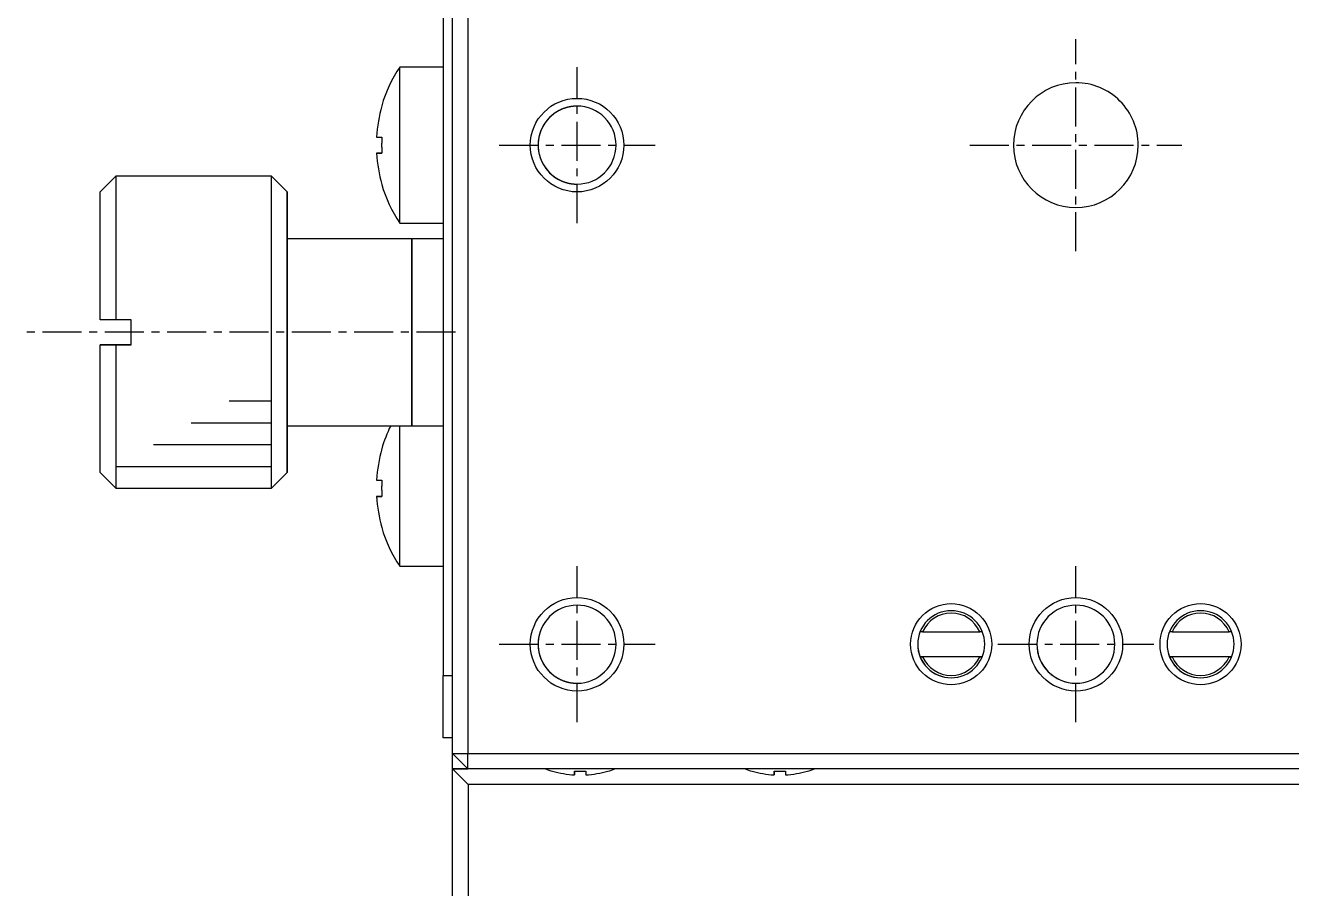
# Model space of a CAD drawing. Extents: x 97 to 299, y 65 to 330.
# Drawn here: x 98.28 to 138.9, y 142.47 to 170.15 of the extents above; entities that cross this region are included whole.
import ezdxf

# ---------------------------------------------------------------- set-up
doc = ezdxf.new("R2010")
doc.units = 0
doc.linetypes.add('CENTER', pattern=[2, 1.25, -0.25, 0.25, -0.25])
doc.layers.get('0').update_dxf_attribs({"linetype": 'CONTINUOUS'})
doc.layers.add('CENTER', color=1, linetype='CENTER')

# ---------------------------------------------------------------- blocks, each defined once
blk = doc.blocks.new('AID5568')
at = {"color": 3, "linetype": 'CONTINUOUS'}
for p, q in [((138.071965, 137.01), (139.434658, 137.01)), ((136.859529, 136.31), (139.434658, 136.31)), ((135.647094, 135.61), (139.434658, 135.61)), ((134.434658, 134.91), (139.434658, 134.91))]:
    blk.add_line(p, q, dxfattribs=at)
at = {"color": 7, "linetype": 'CONTINUOUS'}
blk.add_line((134.434658, 134.21), (139.434658, 134.21), dxfattribs=at)

msp = doc.modelspace()

# ---------------------------------------------------------------- linework, layer by layer
at = {"color": 7, "linetype": 'CONTINUOUS'}
for p, q in [((111.976, 146.806), (111.976, 185.806)), ((112.476, 185.806), (112.476, 146.806)), ((111.676, 172.306), (111.676, 149.306)), ((111.676, 168.806), (110.285, 168.806)), ((110.285, 166.306), (110.285, 168.806)), ((109.707, 167.568), (109.714, 167.564)), ((109.542, 166.566), (109.714, 166.566)), ((110.285, 163.806), (110.285, 166.306)), ((109.542, 166.046), (109.714, 166.046)), ((109.714, 166.046), (109.542, 166.046)), ((101.176, 165.306), (100.676, 164.806)), ((106.176, 165.306), (101.176, 165.306)), ((101.176, 165.306), (101.176, 160.706)), ((106.176, 160.306), (106.176, 165.306)), ((106.676, 164.806), (106.176, 165.306)), ((109.714, 165.047), (109.707, 165.044)), ((100.676, 160.706), (100.676, 164.806)), ((106.676, 163.306), (106.676, 164.806)), ((106.676, 164.806), (106.676, 160.306)), ((110.285, 163.806), (111.676, 163.806)), ((110.676, 163.306), (106.676, 163.306)), ((106.676, 157.306), (106.676, 163.306)), ((106.676, 160.306), (106.676, 163.306)), ((111.676, 163.306), (110.676, 163.306)), ((110.676, 163.306), (110.676, 160.306)), ((110.676, 160.306), (110.676, 163.306)), ((101.176, 160.706), (100.676, 160.706)), ((101.676, 160.706), (101.176, 160.706)), ((101.676, 159.906), (101.676, 160.706)), ((106.176, 155.306), (106.176, 160.306)), ((106.676, 157.306), (106.676, 160.306)), ((106.676, 160.306), (106.676, 155.806)), ((110.676, 160.306), (110.676, 157.306)), ((110.676, 157.306), (110.676, 160.306)), ((100.676, 159.906), (100.676, 159.906)), ((101.176, 159.906), (100.676, 159.906)), ((100.676, 159.906), (101.176, 159.906)), ((100.676, 155.806), (100.676, 159.906)), ((101.176, 159.906), (101.676, 159.906)), ((101.176, 159.906), (101.176, 155.306)), ((101.676, 159.906), (101.176, 159.906)), ((106.676, 157.306), (110.676, 157.306)), ((106.676, 155.806), (106.676, 157.306)), ((110.285, 155.306), (110.285, 157.306)), ((110.676, 157.306), (111.676, 157.306)), ((109.707, 156.568), (109.714, 156.564)), ((100.676, 155.806), (101.176, 155.306)), ((106.176, 155.306), (106.676, 155.806)), ((109.542, 155.566), (109.714, 155.566)), ((110.285, 152.806), (110.285, 155.306)), ((109.542, 155.046), (109.714, 155.046)), ((109.714, 155.046), (109.542, 155.046)), ((109.714, 154.047), (109.707, 154.044)), ((110.285, 152.806), (111.676, 152.806)), ((127.06, 150.706), (126.978, 150.706)), ((127.06, 150.706), (128.893, 150.706)), ((128.975, 150.706), (128.893, 150.706)), ((135.06, 150.706), (134.978, 150.706)), ((135.06, 150.706), (136.893, 150.706)), ((136.975, 150.706), (136.893, 150.706)), ((126.978, 149.906), (127.06, 149.906)), ((128.974, 149.906), (126.979, 149.906)), ((128.893, 149.906), (127.06, 149.906)), ((128.893, 149.906), (128.975, 149.906)), ((134.978, 149.906), (135.06, 149.906)), ((136.974, 149.906), (134.979, 149.906)), ((136.893, 149.906), (135.06, 149.906)), ((136.893, 149.906), (136.975, 149.906)), ((111.676, 147.306), (111.676, 149.306)), ((111.976, 147.306), (111.676, 147.306)), ((111.976, 146.806), (112.476, 146.306)), ((111.976, 146.806), (112.476, 146.806)), ((111.977, 146.306), (111.977, 146.806)), ((112.476, 146.806), (151.476, 146.806)), ((112.476, 146.306), (112.476, 146.806)), ((111.977, 112.306), (111.977, 146.306)), ((112.476, 146.306), (111.977, 146.306)), ((111.977, 146.306), (112.476, 146.306)), ((111.977, 146.306), (112.477, 145.806)), ((151.476, 146.306), (112.476, 146.306)), ((115.19, 146.236), (115.188, 146.232)), ((115.188, 146.232), (115.19, 146.236)), ((115.896, 146.116), (115.896, 146.236)), ((115.896, 146.236), (115.896, 146.116)), ((115.896, 146.116), (115.896, 146.236)), ((116.256, 146.236), (116.256, 146.116)), ((116.963, 146.236), (116.965, 146.232)), ((121.59, 146.236), (121.588, 146.232)), ((121.588, 146.232), (121.59, 146.236)), ((122.296, 146.116), (122.296, 146.236)), ((122.296, 146.236), (122.296, 146.116)), ((122.296, 146.116), (122.296, 146.236)), ((122.656, 146.236), (122.656, 146.116)), ((123.363, 146.236), (123.365, 146.232)), ((112.477, 145.806), (112.477, 111.806)), ((151.477, 145.806), (112.477, 145.806))]:
    msp.add_line(p, q, dxfattribs=at)
at = {"color": 9, "linetype": 'CONTINUOUS'}
msp.add_line((111.676, 149.306), (111.976, 149.306), dxfattribs=at)
at = {"color": 7, "linetype": 'CONTINUOUS'}
for points in [[(115.976, 167.556, 0), (115.967, 167.556, 0), (115.958, 167.556, 0), (115.949, 167.556, 0), (115.94, 167.555, 0), (115.931, 167.555, 0), (115.922, 167.555, 0), (115.913, 167.554, 0), (115.904, 167.554, 0), (115.895, 167.553, 0), (115.886, 167.553, 0), (115.877, 167.552, 0), (115.868, 167.551, 0), (115.859, 167.55, 0), (115.85, 167.549, 0), (115.841, 167.548, 0), (115.832, 167.547, 0), (115.823, 167.546, 0), (115.814, 167.545, 0), (115.805, 167.544, 0), (115.796, 167.543, 0), (115.787, 167.541, 0), (115.778, 167.54, 0), (115.769, 167.539, 0), (115.76, 167.537, 0), (115.751, 167.535, 0), (115.742, 167.534, 0), (115.733, 167.532, 0), (115.725, 167.53, 0), (115.716, 167.528, 0), (115.707, 167.526, 0), (115.698, 167.524, 0), (115.689, 167.522, 0), (115.68, 167.52, 0), (115.672, 167.518, 0), (115.663, 167.516, 0), (115.654, 167.514, 0), (115.645, 167.511, 0), (115.637, 167.509, 0), (115.628, 167.506, 0), (115.619, 167.504, 0), (115.611, 167.501, 0), (115.602, 167.498, 0), (115.593, 167.496, 0), (115.585, 167.493, 0), (115.576, 167.49, 0), (115.567, 167.487, 0), (115.559, 167.484, 0), (115.55, 167.481, 0), (115.542, 167.478, 0), (115.533, 167.475, 0), (115.525, 167.472, 0), (115.517, 167.468, 0), (115.508, 167.465, 0), (115.5, 167.461, 0), (115.491, 167.458, 0), (115.483, 167.454, 0), (115.475, 167.451, 0), (115.466, 167.447, 0), (115.458, 167.443, 0), (115.45, 167.44, 0), (115.442, 167.436, 0), (115.434, 167.432, 0), (115.425, 167.428, 0), (115.417, 167.424, 0), (115.409, 167.42, 0), (115.401, 167.416, 0), (115.393, 167.411, 0), (115.385, 167.407, 0), (115.377, 167.403, 0), (115.369, 167.399, 0), (115.361, 167.394, 0), (115.354, 167.39, 0), (115.346, 167.385, 0), (115.338, 167.381, 0), (115.33, 167.376, 0), (115.322, 167.371, 0), (115.315, 167.366, 0), (115.307, 167.362, 0), (115.299, 167.357, 0), (115.292, 167.352, 0), (115.284, 167.347, 0), (115.277, 167.342, 0), (115.269, 167.337, 0), (115.262, 167.331, 0), (115.254, 167.326, 0), (115.247, 167.321, 0), (115.24, 167.316, 0), (115.232, 167.31, 0), (115.225, 167.305, 0), (115.218, 167.299, 0), (115.211, 167.294, 0), (115.204, 167.288, 0), (115.196, 167.283, 0), (115.189, 167.277, 0), (115.182, 167.271, 0), (115.175, 167.266, 0), (115.169, 167.26, 0), (115.162, 167.254, 0), (115.155, 167.248, 0), (115.148, 167.242, 0), (115.141, 167.236, 0), (115.134, 167.23, 0), (115.128, 167.224, 0), (115.121, 167.218, 0), (115.115, 167.211, 0), (115.108, 167.205, 0), (115.102, 167.199, 0), (115.095, 167.192, 0), (115.089, 167.186, 0), (115.082, 167.18, 0), (115.076, 167.173, 0), (115.07, 167.166, 0), (115.064, 167.16, 0), (115.057, 167.153, 0), (115.051, 167.147, 0), (115.045, 167.14, 0), (115.039, 167.133, 0), (115.033, 167.126, 0), (115.027, 167.119, 0), (115.021, 167.113, 0), (115.016, 167.106, 0), (115.01, 167.099, 0), (115.004, 167.092, 0), (114.999, 167.085, 0), (114.993, 167.077, 0), (114.987, 167.07, 0), (114.982, 167.063, 0), (114.976, 167.056, 0)], [(115.545, 167.479, 0), (115.544, 167.479, 0), (115.544, 167.479, 0), (115.543, 167.478, 0), (115.543, 167.478, 0), (115.542, 167.478, 0), (115.542, 167.478, 0), (115.541, 167.478, 0), (115.541, 167.477, 0), (115.54, 167.477, 0), (115.54, 167.477, 0), (115.539, 167.477, 0), (115.538, 167.477, 0), (115.538, 167.476, 0), (115.537, 167.476, 0), (115.537, 167.476, 0), (115.536, 167.476, 0), (115.536, 167.476, 0), (115.535, 167.475, 0), (115.535, 167.475, 0), (115.534, 167.475, 0), (115.534, 167.475, 0), (115.533, 167.475, 0), (115.533, 167.474, 0), (115.532, 167.474, 0), (115.531, 167.474, 0), (115.531, 167.474, 0), (115.53, 167.474, 0), (115.53, 167.473, 0), (115.529, 167.473, 0), (115.529, 167.473, 0), (115.528, 167.473, 0), (115.528, 167.473, 0), (115.527, 167.472, 0), (115.527, 167.472, 0), (115.526, 167.472, 0), (115.526, 167.472, 0), (115.525, 167.472, 0), (115.524, 167.471, 0), (115.524, 167.471, 0), (115.523, 167.471, 0), (115.523, 167.471, 0), (115.522, 167.47, 0), (115.522, 167.47, 0), (115.521, 167.47, 0), (115.521, 167.47, 0), (115.52, 167.47, 0), (115.52, 167.469, 0), (115.519, 167.469, 0), (115.519, 167.469, 0), (115.518, 167.469, 0), (115.517, 167.469, 0), (115.517, 167.468, 0), (115.516, 167.468, 0), (115.516, 167.468, 0), (115.515, 167.468, 0), (115.515, 167.468, 0), (115.514, 167.467, 0), (115.514, 167.467, 0), (115.513, 167.467, 0), (115.513, 167.467, 0), (115.512, 167.466, 0), (115.512, 167.466, 0), (115.511, 167.466, 0), (115.51, 167.466, 0), (115.51, 167.466, 0), (115.509, 167.465, 0), (115.509, 167.465, 0), (115.508, 167.465, 0), (115.508, 167.465, 0), (115.507, 167.464, 0), (115.507, 167.464, 0), (115.506, 167.464, 0), (115.506, 167.464, 0), (115.505, 167.464, 0), (115.505, 167.463, 0), (115.504, 167.463, 0), (115.504, 167.463, 0), (115.503, 167.463, 0), (115.502, 167.463, 0), (115.502, 167.462, 0), (115.501, 167.462, 0), (115.501, 167.462, 0), (115.5, 167.462, 0), (115.5, 167.461, 0), (115.499, 167.461, 0), (115.499, 167.461, 0), (115.498, 167.461, 0), (115.498, 167.461, 0), (115.497, 167.46, 0), (115.497, 167.46, 0), (115.496, 167.46, 0), (115.496, 167.46, 0), (115.495, 167.459, 0), (115.494, 167.459, 0), (115.494, 167.459, 0), (115.493, 167.459, 0), (115.493, 167.459, 0), (115.492, 167.458, 0), (115.492, 167.458, 0), (115.491, 167.458, 0), (115.491, 167.458, 0), (115.49, 167.457, 0), (115.49, 167.457, 0), (115.489, 167.457, 0), (115.489, 167.457, 0), (115.488, 167.457, 0), (115.488, 167.456, 0), (115.487, 167.456, 0), (115.486, 167.456, 0), (115.486, 167.456, 0), (115.485, 167.455, 0), (115.485, 167.455, 0), (115.484, 167.455, 0), (115.484, 167.455, 0), (115.483, 167.454, 0), (115.483, 167.454, 0), (115.482, 167.454, 0), (115.482, 167.454, 0), (115.481, 167.454, 0), (115.481, 167.453, 0), (115.48, 167.453, 0), (115.48, 167.453, 0), (115.479, 167.453, 0), (115.479, 167.452, 0), (115.478, 167.452, 0), (115.477, 167.452, 0), (115.477, 167.452, 0), (115.476, 167.452, 0)], [(114.976, 167.056, 0), (114.969, 167.046, 0), (114.961, 167.036, 0), (114.954, 167.025, 0), (114.947, 167.015, 0), (114.94, 167.005, 0), (114.933, 166.994, 0), (114.926, 166.984, 0), (114.919, 166.973, 0), (114.913, 166.962, 0), (114.906, 166.952, 0), (114.9, 166.941, 0), (114.893, 166.93, 0), (114.887, 166.919, 0), (114.881, 166.908, 0), (114.875, 166.897, 0), (114.869, 166.886, 0), (114.863, 166.875, 0), (114.858, 166.864, 0), (114.852, 166.852, 0), (114.847, 166.841, 0), (114.841, 166.83, 0), (114.836, 166.818, 0), (114.831, 166.807, 0), (114.826, 166.795, 0), (114.821, 166.784, 0), (114.817, 166.772, 0), (114.812, 166.76, 0), (114.807, 166.749, 0), (114.803, 166.737, 0), (114.799, 166.725, 0), (114.795, 166.713, 0), (114.791, 166.701, 0), (114.787, 166.689, 0), (114.783, 166.677, 0), (114.779, 166.665, 0), (114.776, 166.653, 0), (114.772, 166.641, 0), (114.769, 166.629, 0), (114.766, 166.617, 0), (114.763, 166.605, 0), (114.76, 166.592, 0), (114.757, 166.58, 0), (114.754, 166.568, 0), (114.752, 166.556, 0), (114.749, 166.543, 0), (114.747, 166.531, 0), (114.745, 166.518, 0), (114.743, 166.506, 0), (114.741, 166.494, 0), (114.739, 166.481, 0), (114.737, 166.469, 0), (114.735, 166.456, 0), (114.734, 166.444, 0), (114.733, 166.431, 0), (114.731, 166.419, 0), (114.73, 166.406, 0), (114.729, 166.394, 0), (114.729, 166.381, 0), (114.728, 166.369, 0), (114.727, 166.356, 0), (114.727, 166.344, 0), (114.727, 166.331, 0), (114.726, 166.318, 0), (114.726, 166.306, 0), (114.726, 166.293, 0), (114.727, 166.281, 0), (114.727, 166.268, 0), (114.727, 166.256, 0), (114.728, 166.243, 0), (114.729, 166.231, 0), (114.729, 166.218, 0), (114.73, 166.205, 0), (114.731, 166.193, 0), (114.733, 166.18, 0), (114.734, 166.168, 0), (114.735, 166.155, 0), (114.737, 166.143, 0), (114.739, 166.13, 0), (114.741, 166.118, 0), (114.743, 166.106, 0), (114.745, 166.093, 0), (114.747, 166.081, 0), (114.749, 166.069, 0), (114.752, 166.056, 0), (114.754, 166.044, 0), (114.757, 166.032, 0), (114.76, 166.019, 0), (114.763, 166.007, 0), (114.766, 165.995, 0), (114.769, 165.983, 0), (114.772, 165.971, 0), (114.776, 165.959, 0), (114.779, 165.947, 0), (114.783, 165.935, 0), (114.787, 165.923, 0), (114.791, 165.911, 0), (114.795, 165.899, 0), (114.799, 165.887, 0), (114.803, 165.875, 0), (114.807, 165.863, 0), (114.812, 165.851, 0), (114.817, 165.84, 0), (114.821, 165.828, 0), (114.826, 165.817, 0), (114.831, 165.805, 0), (114.836, 165.794, 0), (114.841, 165.782, 0), (114.847, 165.771, 0), (114.852, 165.759, 0), (114.858, 165.748, 0), (114.863, 165.737, 0), (114.869, 165.726, 0), (114.875, 165.715, 0), (114.881, 165.704, 0), (114.887, 165.693, 0), (114.893, 165.682, 0), (114.9, 165.671, 0), (114.906, 165.66, 0), (114.913, 165.649, 0), (114.919, 165.639, 0), (114.926, 165.628, 0), (114.933, 165.618, 0), (114.94, 165.607, 0), (114.947, 165.597, 0), (114.954, 165.586, 0), (114.961, 165.576, 0), (114.969, 165.566, 0), (114.976, 165.556, 0)], [(109.714, 166.566, 0), (109.714, 166.562, 0), (109.714, 166.558, 0), (109.713, 166.554, 0), (109.713, 166.55, 0), (109.713, 166.546, 0), (109.713, 166.542, 0), (109.713, 166.537, 0), (109.712, 166.533, 0), (109.712, 166.529, 0), (109.712, 166.525, 0), (109.712, 166.521, 0), (109.712, 166.517, 0), (109.711, 166.513, 0), (109.711, 166.509, 0), (109.711, 166.505, 0), (109.711, 166.501, 0), (109.711, 166.497, 0), (109.711, 166.493, 0), (109.71, 166.489, 0), (109.71, 166.485, 0), (109.71, 166.481, 0), (109.71, 166.477, 0), (109.71, 166.472, 0), (109.71, 166.468, 0), (109.71, 166.464, 0), (109.709, 166.46, 0), (109.709, 166.456, 0), (109.709, 166.452, 0), (109.709, 166.448, 0), (109.709, 166.444, 0), (109.709, 166.44, 0), (109.709, 166.436, 0), (109.709, 166.432, 0), (109.709, 166.428, 0), (109.708, 166.424, 0), (109.708, 166.42, 0), (109.708, 166.416, 0), (109.708, 166.412, 0), (109.708, 166.407, 0), (109.708, 166.403, 0), (109.708, 166.399, 0), (109.708, 166.395, 0), (109.708, 166.391, 0), (109.708, 166.387, 0), (109.708, 166.383, 0), (109.708, 166.379, 0), (109.708, 166.375, 0), (109.708, 166.371, 0), (109.707, 166.367, 0), (109.707, 166.363, 0), (109.707, 166.359, 0), (109.707, 166.355, 0), (109.707, 166.351, 0), (109.707, 166.347, 0), (109.707, 166.342, 0), (109.707, 166.338, 0), (109.707, 166.334, 0), (109.707, 166.33, 0), (109.707, 166.326, 0), (109.707, 166.322, 0), (109.707, 166.318, 0), (109.707, 166.314, 0), (109.707, 166.31, 0), (109.707, 166.306, 0), (109.707, 166.302, 0), (109.707, 166.298, 0), (109.707, 166.294, 0), (109.707, 166.29, 0), (109.707, 166.286, 0), (109.707, 166.281, 0), (109.707, 166.277, 0), (109.707, 166.273, 0), (109.707, 166.269, 0), (109.707, 166.265, 0), (109.707, 166.261, 0), (109.707, 166.257, 0), (109.707, 166.253, 0), (109.707, 166.249, 0), (109.707, 166.245, 0), (109.708, 166.241, 0), (109.708, 166.237, 0), (109.708, 166.233, 0), (109.708, 166.229, 0), (109.708, 166.225, 0), (109.708, 166.221, 0), (109.708, 166.216, 0), (109.708, 166.212, 0), (109.708, 166.208, 0), (109.708, 166.204, 0), (109.708, 166.2, 0), (109.708, 166.196, 0), (109.708, 166.192, 0), (109.708, 166.188, 0), (109.709, 166.184, 0), (109.709, 166.18, 0), (109.709, 166.176, 0), (109.709, 166.172, 0), (109.709, 166.168, 0), (109.709, 166.164, 0), (109.709, 166.16, 0), (109.709, 166.155, 0), (109.709, 166.151, 0), (109.71, 166.147, 0), (109.71, 166.143, 0), (109.71, 166.139, 0), (109.71, 166.135, 0), (109.71, 166.131, 0), (109.71, 166.127, 0), (109.71, 166.123, 0), (109.711, 166.119, 0), (109.711, 166.115, 0), (109.711, 166.111, 0), (109.711, 166.107, 0), (109.711, 166.103, 0), (109.711, 166.099, 0), (109.712, 166.095, 0), (109.712, 166.091, 0), (109.712, 166.086, 0), (109.712, 166.082, 0), (109.712, 166.078, 0), (109.713, 166.074, 0), (109.713, 166.07, 0), (109.713, 166.066, 0), (109.713, 166.062, 0), (109.713, 166.058, 0), (109.714, 166.054, 0), (109.714, 166.05, 0), (109.714, 166.046, 0)], [(114.976, 165.556, 0), (114.982, 165.549, 0), (114.987, 165.541, 0), (114.993, 165.534, 0), (114.999, 165.527, 0), (115.004, 165.52, 0), (115.01, 165.513, 0), (115.016, 165.506, 0), (115.021, 165.499, 0), (115.027, 165.492, 0), (115.033, 165.485, 0), (115.039, 165.479, 0), (115.045, 165.472, 0), (115.051, 165.465, 0), (115.057, 165.458, 0), (115.064, 165.452, 0), (115.07, 165.445, 0), (115.076, 165.439, 0), (115.082, 165.432, 0), (115.089, 165.426, 0), (115.095, 165.419, 0), (115.102, 165.413, 0), (115.108, 165.407, 0), (115.115, 165.4, 0), (115.121, 165.394, 0), (115.128, 165.388, 0), (115.134, 165.382, 0), (115.141, 165.376, 0), (115.148, 165.37, 0), (115.155, 165.364, 0), (115.162, 165.358, 0), (115.169, 165.352, 0), (115.175, 165.346, 0), (115.182, 165.34, 0), (115.189, 165.335, 0), (115.196, 165.329, 0), (115.204, 165.323, 0), (115.211, 165.318, 0), (115.218, 165.312, 0), (115.225, 165.307, 0), (115.232, 165.301, 0), (115.24, 165.296, 0), (115.247, 165.291, 0), (115.254, 165.285, 0), (115.262, 165.28, 0), (115.269, 165.275, 0), (115.277, 165.27, 0), (115.284, 165.265, 0), (115.292, 165.26, 0), (115.299, 165.255, 0), (115.307, 165.25, 0), (115.315, 165.245, 0), (115.322, 165.241, 0), (115.33, 165.236, 0), (115.338, 165.231, 0), (115.346, 165.227, 0), (115.354, 165.222, 0), (115.361, 165.218, 0), (115.369, 165.213, 0), (115.377, 165.209, 0), (115.385, 165.205, 0), (115.393, 165.2, 0), (115.401, 165.196, 0), (115.409, 165.192, 0), (115.417, 165.188, 0), (115.425, 165.184, 0), (115.434, 165.18, 0), (115.442, 165.176, 0), (115.45, 165.172, 0), (115.458, 165.168, 0), (115.466, 165.165, 0), (115.475, 165.161, 0), (115.483, 165.157, 0), (115.491, 165.154, 0), (115.5, 165.15, 0), (115.508, 165.147, 0), (115.517, 165.144, 0), (115.525, 165.14, 0), (115.533, 165.137, 0), (115.542, 165.134, 0), (115.55, 165.131, 0), (115.559, 165.128, 0), (115.567, 165.125, 0), (115.576, 165.122, 0), (115.585, 165.119, 0), (115.593, 165.116, 0), (115.602, 165.113, 0), (115.611, 165.111, 0), (115.619, 165.108, 0), (115.628, 165.105, 0), (115.637, 165.103, 0), (115.645, 165.101, 0), (115.654, 165.098, 0), (115.663, 165.096, 0), (115.672, 165.094, 0), (115.68, 165.091, 0), (115.689, 165.089, 0), (115.698, 165.087, 0), (115.707, 165.085, 0), (115.716, 165.083, 0), (115.725, 165.081, 0), (115.733, 165.08, 0), (115.742, 165.078, 0), (115.751, 165.076, 0), (115.76, 165.075, 0), (115.769, 165.073, 0), (115.778, 165.072, 0), (115.787, 165.07, 0), (115.796, 165.069, 0), (115.805, 165.068, 0), (115.814, 165.066, 0), (115.823, 165.065, 0), (115.832, 165.064, 0), (115.841, 165.063, 0), (115.85, 165.062, 0), (115.859, 165.061, 0), (115.868, 165.061, 0), (115.877, 165.06, 0), (115.886, 165.059, 0), (115.895, 165.059, 0), (115.904, 165.058, 0), (115.913, 165.057, 0), (115.922, 165.057, 0), (115.931, 165.057, 0), (115.94, 165.056, 0), (115.949, 165.056, 0), (115.958, 165.056, 0), (115.967, 165.056, 0), (115.976, 165.056, 0)], [(115.91, 165.058, 0), (115.91, 165.058, 0), (115.911, 165.058, 0), (115.911, 165.058, 0), (115.912, 165.058, 0), (115.912, 165.058, 0), (115.913, 165.057, 0), (115.914, 165.057, 0), (115.914, 165.057, 0), (115.915, 165.057, 0), (115.915, 165.057, 0), (115.916, 165.057, 0), (115.916, 165.057, 0), (115.917, 165.057, 0), (115.917, 165.057, 0), (115.918, 165.057, 0), (115.918, 165.057, 0), (115.919, 165.057, 0), (115.919, 165.057, 0), (115.92, 165.057, 0), (115.92, 165.057, 0), (115.921, 165.057, 0), (115.921, 165.057, 0), (115.922, 165.057, 0), (115.922, 165.057, 0), (115.923, 165.057, 0), (115.923, 165.057, 0), (115.924, 165.057, 0), (115.924, 165.057, 0), (115.925, 165.057, 0), (115.925, 165.057, 0), (115.926, 165.057, 0), (115.926, 165.057, 0), (115.927, 165.057, 0), (115.928, 165.057, 0), (115.928, 165.057, 0), (115.929, 165.057, 0), (115.929, 165.057, 0), (115.93, 165.057, 0), (115.93, 165.057, 0), (115.931, 165.057, 0), (115.931, 165.057, 0), (115.932, 165.057, 0), (115.932, 165.057, 0), (115.933, 165.057, 0), (115.933, 165.057, 0), (115.934, 165.057, 0), (115.934, 165.057, 0), (115.935, 165.057, 0), (115.935, 165.057, 0), (115.936, 165.057, 0), (115.936, 165.057, 0), (115.937, 165.056, 0), (115.937, 165.056, 0), (115.938, 165.056, 0), (115.938, 165.056, 0), (115.939, 165.056, 0), (115.939, 165.056, 0), (115.94, 165.056, 0), (115.941, 165.056, 0), (115.941, 165.056, 0), (115.942, 165.056, 0), (115.942, 165.056, 0), (115.943, 165.056, 0), (115.943, 165.056, 0), (115.944, 165.056, 0), (115.944, 165.056, 0), (115.945, 165.056, 0), (115.945, 165.056, 0), (115.946, 165.056, 0), (115.946, 165.056, 0), (115.947, 165.056, 0), (115.947, 165.056, 0), (115.948, 165.056, 0), (115.948, 165.056, 0), (115.949, 165.056, 0), (115.949, 165.056, 0), (115.95, 165.056, 0), (115.95, 165.056, 0), (115.951, 165.056, 0), (115.951, 165.056, 0), (115.952, 165.056, 0), (115.952, 165.056, 0), (115.953, 165.056, 0), (115.954, 165.056, 0), (115.954, 165.056, 0), (115.955, 165.056, 0), (115.955, 165.056, 0), (115.956, 165.056, 0), (115.956, 165.056, 0), (115.957, 165.056, 0), (115.957, 165.056, 0), (115.958, 165.056, 0), (115.958, 165.056, 0), (115.959, 165.056, 0), (115.959, 165.056, 0), (115.96, 165.056, 0), (115.96, 165.056, 0), (115.961, 165.056, 0), (115.961, 165.056, 0), (115.962, 165.056, 0), (115.962, 165.056, 0), (115.963, 165.056, 0), (115.963, 165.056, 0), (115.964, 165.056, 0), (115.964, 165.056, 0), (115.965, 165.056, 0), (115.965, 165.056, 0), (115.966, 165.056, 0), (115.967, 165.056, 0), (115.967, 165.056, 0), (115.968, 165.056, 0), (115.968, 165.056, 0), (115.969, 165.056, 0), (115.969, 165.056, 0), (115.97, 165.056, 0), (115.97, 165.056, 0), (115.971, 165.056, 0), (115.971, 165.056, 0), (115.972, 165.056, 0), (115.972, 165.056, 0), (115.973, 165.056, 0), (115.973, 165.056, 0), (115.974, 165.056, 0), (115.974, 165.056, 0), (115.975, 165.056, 0), (115.975, 165.056, 0), (115.976, 165.056, 0), (115.976, 165.056, 0)], [(109.714, 155.566, 0), (109.714, 155.562, 0), (109.714, 155.558, 0), (109.713, 155.554, 0), (109.713, 155.55, 0), (109.713, 155.546, 0), (109.713, 155.542, 0), (109.713, 155.537, 0), (109.712, 155.533, 0), (109.712, 155.529, 0), (109.712, 155.525, 0), (109.712, 155.521, 0), (109.712, 155.517, 0), (109.711, 155.513, 0), (109.711, 155.509, 0), (109.711, 155.505, 0), (109.711, 155.501, 0), (109.711, 155.497, 0), (109.711, 155.493, 0), (109.71, 155.489, 0), (109.71, 155.485, 0), (109.71, 155.481, 0), (109.71, 155.477, 0), (109.71, 155.472, 0), (109.71, 155.468, 0), (109.71, 155.464, 0), (109.709, 155.46, 0), (109.709, 155.456, 0), (109.709, 155.452, 0), (109.709, 155.448, 0), (109.709, 155.444, 0), (109.709, 155.44, 0), (109.709, 155.436, 0), (109.709, 155.432, 0), (109.709, 155.428, 0), (109.708, 155.424, 0), (109.708, 155.42, 0), (109.708, 155.416, 0), (109.708, 155.412, 0), (109.708, 155.407, 0), (109.708, 155.403, 0), (109.708, 155.399, 0), (109.708, 155.395, 0), (109.708, 155.391, 0), (109.708, 155.387, 0), (109.708, 155.383, 0), (109.708, 155.379, 0), (109.708, 155.375, 0), (109.708, 155.371, 0), (109.707, 155.367, 0), (109.707, 155.363, 0), (109.707, 155.359, 0), (109.707, 155.355, 0), (109.707, 155.351, 0), (109.707, 155.347, 0), (109.707, 155.342, 0), (109.707, 155.338, 0), (109.707, 155.334, 0), (109.707, 155.33, 0), (109.707, 155.326, 0), (109.707, 155.322, 0), (109.707, 155.318, 0), (109.707, 155.314, 0), (109.707, 155.31, 0), (109.707, 155.306, 0), (109.707, 155.302, 0), (109.707, 155.298, 0), (109.707, 155.294, 0), (109.707, 155.29, 0), (109.707, 155.286, 0), (109.707, 155.281, 0), (109.707, 155.277, 0), (109.707, 155.273, 0), (109.707, 155.269, 0), (109.707, 155.265, 0), (109.707, 155.261, 0), (109.707, 155.257, 0), (109.707, 155.253, 0), (109.707, 155.249, 0), (109.707, 155.245, 0), (109.708, 155.241, 0), (109.708, 155.237, 0), (109.708, 155.233, 0), (109.708, 155.229, 0), (109.708, 155.225, 0), (109.708, 155.221, 0), (109.708, 155.216, 0), (109.708, 155.212, 0), (109.708, 155.208, 0), (109.708, 155.204, 0), (109.708, 155.2, 0), (109.708, 155.196, 0), (109.708, 155.192, 0), (109.708, 155.188, 0), (109.709, 155.184, 0), (109.709, 155.18, 0), (109.709, 155.176, 0), (109.709, 155.172, 0), (109.709, 155.168, 0), (109.709, 155.164, 0), (109.709, 155.16, 0), (109.709, 155.155, 0), (109.709, 155.151, 0), (109.71, 155.147, 0), (109.71, 155.143, 0), (109.71, 155.139, 0), (109.71, 155.135, 0), (109.71, 155.131, 0), (109.71, 155.127, 0), (109.71, 155.123, 0), (109.711, 155.119, 0), (109.711, 155.115, 0), (109.711, 155.111, 0), (109.711, 155.107, 0), (109.711, 155.103, 0), (109.711, 155.099, 0), (109.712, 155.095, 0), (109.712, 155.091, 0), (109.712, 155.086, 0), (109.712, 155.082, 0), (109.712, 155.078, 0), (109.713, 155.074, 0), (109.713, 155.07, 0), (109.713, 155.066, 0), (109.713, 155.062, 0), (109.713, 155.058, 0), (109.714, 155.054, 0), (109.714, 155.05, 0), (109.714, 155.046, 0)], [(114.976, 151.056, 0), (114.969, 151.046, 0), (114.961, 151.036, 0), (114.954, 151.025, 0), (114.947, 151.015, 0), (114.94, 151.005, 0), (114.933, 150.994, 0), (114.926, 150.984, 0), (114.919, 150.973, 0), (114.913, 150.962, 0), (114.906, 150.952, 0), (114.9, 150.941, 0), (114.893, 150.93, 0), (114.887, 150.919, 0), (114.881, 150.908, 0), (114.875, 150.897, 0), (114.869, 150.886, 0), (114.863, 150.875, 0), (114.858, 150.864, 0), (114.852, 150.852, 0), (114.847, 150.841, 0), (114.841, 150.83, 0), (114.836, 150.818, 0), (114.831, 150.807, 0), (114.826, 150.795, 0), (114.821, 150.784, 0), (114.817, 150.772, 0), (114.812, 150.76, 0), (114.807, 150.749, 0), (114.803, 150.737, 0), (114.799, 150.725, 0), (114.795, 150.713, 0), (114.791, 150.701, 0), (114.787, 150.689, 0), (114.783, 150.677, 0), (114.779, 150.665, 0), (114.776, 150.653, 0), (114.772, 150.641, 0), (114.769, 150.629, 0), (114.766, 150.617, 0), (114.763, 150.605, 0), (114.76, 150.592, 0), (114.757, 150.58, 0), (114.754, 150.568, 0), (114.752, 150.556, 0), (114.749, 150.543, 0), (114.747, 150.531, 0), (114.745, 150.518, 0), (114.743, 150.506, 0), (114.741, 150.494, 0), (114.739, 150.481, 0), (114.737, 150.469, 0), (114.735, 150.456, 0), (114.734, 150.444, 0), (114.733, 150.431, 0), (114.731, 150.419, 0), (114.73, 150.406, 0), (114.729, 150.394, 0), (114.729, 150.381, 0), (114.728, 150.369, 0), (114.727, 150.356, 0), (114.727, 150.344, 0), (114.727, 150.331, 0), (114.726, 150.318, 0), (114.726, 150.306, 0), (114.726, 150.293, 0), (114.727, 150.281, 0), (114.727, 150.268, 0), (114.727, 150.256, 0), (114.728, 150.243, 0), (114.729, 150.231, 0), (114.729, 150.218, 0), (114.73, 150.205, 0), (114.731, 150.193, 0), (114.733, 150.18, 0), (114.734, 150.168, 0), (114.735, 150.155, 0), (114.737, 150.143, 0), (114.739, 150.13, 0), (114.741, 150.118, 0), (114.743, 150.106, 0), (114.745, 150.093, 0), (114.747, 150.081, 0), (114.749, 150.069, 0), (114.752, 150.056, 0), (114.754, 150.044, 0), (114.757, 150.032, 0), (114.76, 150.019, 0), (114.763, 150.007, 0), (114.766, 149.995, 0), (114.769, 149.983, 0), (114.772, 149.971, 0), (114.776, 149.959, 0), (114.779, 149.947, 0), (114.783, 149.935, 0), (114.787, 149.923, 0), (114.791, 149.911, 0), (114.795, 149.899, 0), (114.799, 149.887, 0), (114.803, 149.875, 0), (114.807, 149.863, 0), (114.812, 149.851, 0), (114.817, 149.84, 0), (114.821, 149.828, 0), (114.826, 149.817, 0), (114.831, 149.805, 0), (114.836, 149.794, 0), (114.841, 149.782, 0), (114.847, 149.771, 0), (114.852, 149.759, 0), (114.858, 149.748, 0), (114.863, 149.737, 0), (114.869, 149.726, 0), (114.875, 149.715, 0), (114.881, 149.704, 0), (114.887, 149.693, 0), (114.893, 149.682, 0), (114.9, 149.671, 0), (114.906, 149.66, 0), (114.913, 149.649, 0), (114.919, 149.639, 0), (114.926, 149.628, 0), (114.933, 149.618, 0), (114.94, 149.607, 0), (114.947, 149.597, 0), (114.954, 149.586, 0), (114.961, 149.576, 0), (114.969, 149.566, 0), (114.976, 149.556, 0)], [(114.976, 151.056, 0), (114.969, 151.046, 0), (114.962, 151.036, 0), (114.954, 151.025, 0), (114.947, 151.015, 0), (114.94, 151.005, 0), (114.933, 150.994, 0), (114.926, 150.984, 0), (114.919, 150.973, 0), (114.913, 150.962, 0), (114.906, 150.952, 0), (114.9, 150.941, 0), (114.893, 150.93, 0), (114.887, 150.919, 0), (114.881, 150.908, 0), (114.875, 150.897, 0), (114.869, 150.886, 0), (114.863, 150.875, 0), (114.858, 150.864, 0), (114.852, 150.852, 0), (114.847, 150.841, 0), (114.841, 150.83, 0), (114.836, 150.818, 0), (114.831, 150.807, 0), (114.826, 150.795, 0), (114.821, 150.784, 0), (114.817, 150.772, 0), (114.812, 150.76, 0), (114.807, 150.749, 0), (114.803, 150.737, 0), (114.799, 150.725, 0), (114.795, 150.713, 0), (114.791, 150.701, 0), (114.787, 150.689, 0), (114.783, 150.677, 0), (114.779, 150.665, 0), (114.776, 150.653, 0), (114.772, 150.641, 0), (114.769, 150.629, 0), (114.766, 150.617, 0), (114.763, 150.605, 0), (114.76, 150.592, 0), (114.757, 150.58, 0), (114.754, 150.568, 0), (114.752, 150.556, 0), (114.749, 150.543, 0), (114.747, 150.531, 0), (114.745, 150.518, 0), (114.743, 150.506, 0), (114.741, 150.494, 0), (114.739, 150.481, 0), (114.737, 150.469, 0), (114.736, 150.456, 0), (114.734, 150.444, 0), (114.733, 150.431, 0), (114.732, 150.419, 0), (114.73, 150.406, 0), (114.73, 150.394, 0), (114.729, 150.381, 0), (114.728, 150.369, 0), (114.727, 150.356, 0), (114.727, 150.344, 0), (114.727, 150.331, 0), (114.726, 150.318, 0), (114.726, 150.306, 0), (114.726, 150.293, 0), (114.727, 150.281, 0), (114.727, 150.268, 0), (114.727, 150.256, 0), (114.728, 150.243, 0), (114.729, 150.231, 0), (114.73, 150.218, 0), (114.73, 150.205, 0), (114.732, 150.193, 0), (114.733, 150.18, 0), (114.734, 150.168, 0), (114.736, 150.155, 0), (114.737, 150.143, 0), (114.739, 150.13, 0), (114.741, 150.118, 0), (114.743, 150.106, 0), (114.745, 150.093, 0), (114.747, 150.081, 0), (114.749, 150.069, 0), (114.752, 150.056, 0), (114.754, 150.044, 0), (114.757, 150.032, 0), (114.76, 150.019, 0), (114.763, 150.007, 0), (114.766, 149.995, 0), (114.769, 149.983, 0), (114.772, 149.971, 0), (114.776, 149.959, 0), (114.779, 149.947, 0), (114.783, 149.935, 0), (114.787, 149.923, 0), (114.791, 149.911, 0), (114.795, 149.899, 0), (114.799, 149.887, 0), (114.803, 149.875, 0), (114.807, 149.863, 0), (114.812, 149.851, 0), (114.817, 149.84, 0), (114.821, 149.828, 0), (114.826, 149.817, 0), (114.831, 149.805, 0), (114.836, 149.794, 0), (114.841, 149.782, 0), (114.847, 149.771, 0), (114.852, 149.759, 0), (114.858, 149.748, 0), (114.863, 149.737, 0), (114.869, 149.726, 0), (114.875, 149.715, 0), (114.881, 149.704, 0), (114.887, 149.693, 0), (114.893, 149.682, 0), (114.9, 149.671, 0), (114.906, 149.66, 0), (114.913, 149.649, 0), (114.919, 149.639, 0), (114.926, 149.628, 0), (114.933, 149.618, 0), (114.94, 149.607, 0), (114.947, 149.597, 0), (114.954, 149.586, 0), (114.962, 149.576, 0), (114.969, 149.566, 0), (114.976, 149.556, 0)], [(114.976, 149.556, 0), (114.982, 149.549, 0), (114.987, 149.541, 0), (114.993, 149.534, 0), (114.999, 149.527, 0), (115.004, 149.52, 0), (115.01, 149.513, 0), (115.016, 149.506, 0), (115.021, 149.499, 0), (115.027, 149.492, 0), (115.033, 149.485, 0), (115.039, 149.479, 0), (115.045, 149.472, 0), (115.051, 149.465, 0), (115.057, 149.458, 0), (115.064, 149.452, 0), (115.07, 149.445, 0), (115.076, 149.439, 0), (115.082, 149.432, 0), (115.089, 149.426, 0), (115.095, 149.419, 0), (115.102, 149.413, 0), (115.108, 149.407, 0), (115.115, 149.4, 0), (115.121, 149.394, 0), (115.128, 149.388, 0), (115.134, 149.382, 0), (115.141, 149.376, 0), (115.148, 149.37, 0), (115.155, 149.364, 0), (115.162, 149.358, 0), (115.169, 149.352, 0), (115.175, 149.346, 0), (115.182, 149.34, 0), (115.189, 149.335, 0), (115.196, 149.329, 0), (115.204, 149.323, 0), (115.211, 149.318, 0), (115.218, 149.312, 0), (115.225, 149.307, 0), (115.232, 149.301, 0), (115.24, 149.296, 0), (115.247, 149.291, 0), (115.254, 149.285, 0), (115.262, 149.28, 0), (115.269, 149.275, 0), (115.277, 149.27, 0), (115.284, 149.265, 0), (115.292, 149.26, 0), (115.299, 149.255, 0), (115.307, 149.25, 0), (115.315, 149.245, 0), (115.322, 149.241, 0), (115.33, 149.236, 0), (115.338, 149.231, 0), (115.346, 149.227, 0), (115.354, 149.222, 0), (115.361, 149.218, 0), (115.369, 149.213, 0), (115.377, 149.209, 0), (115.385, 149.205, 0), (115.393, 149.2, 0), (115.401, 149.196, 0), (115.409, 149.192, 0), (115.417, 149.188, 0), (115.425, 149.184, 0), (115.434, 149.18, 0), (115.442, 149.176, 0), (115.45, 149.172, 0), (115.458, 149.168, 0), (115.466, 149.165, 0), (115.475, 149.161, 0), (115.483, 149.157, 0), (115.491, 149.154, 0), (115.5, 149.15, 0), (115.508, 149.147, 0), (115.517, 149.144, 0), (115.525, 149.14, 0), (115.533, 149.137, 0), (115.542, 149.134, 0), (115.55, 149.131, 0), (115.559, 149.128, 0), (115.567, 149.125, 0), (115.576, 149.122, 0), (115.585, 149.119, 0), (115.593, 149.116, 0), (115.602, 149.113, 0), (115.611, 149.111, 0), (115.619, 149.108, 0), (115.628, 149.105, 0), (115.637, 149.103, 0), (115.645, 149.101, 0), (115.654, 149.098, 0), (115.663, 149.096, 0), (115.672, 149.094, 0), (115.68, 149.091, 0), (115.689, 149.089, 0), (115.698, 149.087, 0), (115.707, 149.085, 0), (115.716, 149.083, 0), (115.725, 149.081, 0), (115.733, 149.08, 0), (115.742, 149.078, 0), (115.751, 149.076, 0), (115.76, 149.075, 0), (115.769, 149.073, 0), (115.778, 149.072, 0), (115.787, 149.07, 0), (115.796, 149.069, 0), (115.805, 149.068, 0), (115.814, 149.066, 0), (115.823, 149.065, 0), (115.832, 149.064, 0), (115.841, 149.063, 0), (115.85, 149.062, 0), (115.859, 149.061, 0), (115.868, 149.061, 0), (115.877, 149.06, 0), (115.886, 149.059, 0), (115.895, 149.059, 0), (115.904, 149.058, 0), (115.913, 149.057, 0), (115.922, 149.057, 0), (115.931, 149.057, 0), (115.94, 149.056, 0), (115.949, 149.056, 0), (115.958, 149.056, 0), (115.967, 149.056, 0), (115.976, 149.056, 0)], [(115.476, 149.16, 0), (115.48, 149.159, 0), (115.484, 149.157, 0), (115.487, 149.155, 0), (115.491, 149.154, 0), (115.495, 149.152, 0), (115.499, 149.151, 0), (115.502, 149.149, 0), (115.506, 149.148, 0), (115.51, 149.146, 0), (115.513, 149.145, 0), (115.517, 149.143, 0), (115.521, 149.142, 0), (115.525, 149.14, 0), (115.528, 149.139, 0), (115.532, 149.137, 0), (115.536, 149.136, 0), (115.54, 149.135, 0), (115.543, 149.133, 0), (115.547, 149.132, 0), (115.551, 149.13, 0), (115.555, 149.129, 0), (115.559, 149.128, 0), (115.562, 149.126, 0), (115.566, 149.125, 0), (115.57, 149.124, 0), (115.574, 149.122, 0), (115.578, 149.121, 0), (115.581, 149.12, 0), (115.585, 149.119, 0), (115.589, 149.117, 0), (115.593, 149.116, 0), (115.597, 149.115, 0), (115.601, 149.114, 0), (115.604, 149.113, 0), (115.608, 149.111, 0), (115.612, 149.11, 0), (115.616, 149.109, 0), (115.62, 149.108, 0), (115.624, 149.107, 0), (115.627, 149.106, 0), (115.631, 149.104, 0), (115.635, 149.103, 0), (115.639, 149.102, 0), (115.643, 149.101, 0), (115.647, 149.1, 0), (115.651, 149.099, 0), (115.655, 149.098, 0), (115.658, 149.097, 0), (115.662, 149.096, 0), (115.666, 149.095, 0), (115.67, 149.094, 0), (115.674, 149.093, 0), (115.678, 149.092, 0), (115.682, 149.091, 0), (115.686, 149.09, 0), (115.69, 149.089, 0), (115.694, 149.088, 0), (115.697, 149.087, 0), (115.701, 149.087, 0), (115.705, 149.086, 0), (115.709, 149.085, 0), (115.713, 149.084, 0), (115.717, 149.083, 0), (115.721, 149.082, 0), (115.725, 149.081, 0), (115.729, 149.081, 0), (115.733, 149.08, 0), (115.737, 149.079, 0), (115.741, 149.078, 0), (115.745, 149.078, 0), (115.749, 149.077, 0), (115.753, 149.076, 0), (115.757, 149.075, 0), (115.76, 149.075, 0), (115.764, 149.074, 0), (115.768, 149.073, 0), (115.772, 149.073, 0), (115.776, 149.072, 0), (115.78, 149.071, 0), (115.784, 149.071, 0), (115.788, 149.07, 0), (115.792, 149.07, 0), (115.796, 149.069, 0), (115.8, 149.068, 0), (115.804, 149.068, 0), (115.808, 149.067, 0), (115.812, 149.067, 0), (115.816, 149.066, 0), (115.82, 149.066, 0), (115.824, 149.065, 0), (115.828, 149.065, 0), (115.832, 149.064, 0), (115.836, 149.064, 0), (115.84, 149.063, 0), (115.844, 149.063, 0), (115.848, 149.062, 0), (115.852, 149.062, 0), (115.856, 149.062, 0), (115.86, 149.061, 0), (115.864, 149.061, 0), (115.868, 149.061, 0), (115.872, 149.06, 0), (115.876, 149.06, 0), (115.88, 149.06, 0), (115.884, 149.059, 0), (115.888, 149.059, 0), (115.892, 149.059, 0), (115.896, 149.058, 0), (115.9, 149.058, 0), (115.904, 149.058, 0), (115.908, 149.058, 0), (115.912, 149.058, 0), (115.916, 149.057, 0), (115.92, 149.057, 0), (115.924, 149.057, 0), (115.928, 149.057, 0), (115.932, 149.057, 0), (115.936, 149.057, 0), (115.94, 149.056, 0), (115.944, 149.056, 0), (115.948, 149.056, 0), (115.952, 149.056, 0), (115.956, 149.056, 0), (115.96, 149.056, 0), (115.964, 149.056, 0), (115.968, 149.056, 0), (115.972, 149.056, 0), (115.976, 149.056, 0)], [(115.896, 146.236, 0), (115.899, 146.236, 0), (115.902, 146.236, 0), (115.905, 146.236, 0), (115.908, 146.236, 0), (115.91, 146.236, 0), (115.913, 146.236, 0), (115.916, 146.235, 0), (115.919, 146.235, 0), (115.922, 146.235, 0), (115.925, 146.235, 0), (115.927, 146.235, 0), (115.93, 146.235, 0), (115.933, 146.235, 0), (115.936, 146.235, 0), (115.939, 146.234, 0), (115.941, 146.234, 0), (115.944, 146.234, 0), (115.947, 146.234, 0), (115.95, 146.234, 0), (115.953, 146.234, 0), (115.955, 146.234, 0), (115.958, 146.234, 0), (115.961, 146.234, 0), (115.964, 146.234, 0), (115.967, 146.233, 0), (115.97, 146.233, 0), (115.972, 146.233, 0), (115.975, 146.233, 0), (115.978, 146.233, 0), (115.981, 146.233, 0), (115.984, 146.233, 0), (115.986, 146.233, 0), (115.989, 146.233, 0), (115.992, 146.233, 0), (115.995, 146.233, 0), (115.998, 146.233, 0), (116, 146.233, 0), (116.003, 146.232, 0), (116.006, 146.232, 0), (116.009, 146.232, 0), (116.012, 146.232, 0), (116.015, 146.232, 0), (116.017, 146.232, 0), (116.02, 146.232, 0), (116.023, 146.232, 0), (116.026, 146.232, 0), (116.029, 146.232, 0), (116.031, 146.232, 0), (116.034, 146.232, 0), (116.037, 146.232, 0), (116.04, 146.232, 0), (116.043, 146.232, 0), (116.045, 146.232, 0), (116.048, 146.232, 0), (116.051, 146.232, 0), (116.054, 146.232, 0), (116.057, 146.232, 0), (116.06, 146.232, 0), (116.062, 146.232, 0), (116.065, 146.232, 0), (116.068, 146.232, 0), (116.071, 146.232, 0), (116.074, 146.232, 0), (116.076, 146.232, 0), (116.079, 146.232, 0), (116.082, 146.232, 0), (116.085, 146.232, 0), (116.088, 146.232, 0), (116.091, 146.232, 0), (116.093, 146.232, 0), (116.096, 146.232, 0), (116.099, 146.232, 0), (116.102, 146.232, 0), (116.105, 146.232, 0), (116.107, 146.232, 0), (116.11, 146.232, 0), (116.113, 146.232, 0), (116.116, 146.232, 0), (116.119, 146.232, 0), (116.121, 146.232, 0), (116.124, 146.232, 0), (116.127, 146.232, 0), (116.13, 146.232, 0), (116.133, 146.232, 0), (116.136, 146.232, 0), (116.138, 146.232, 0), (116.141, 146.232, 0), (116.144, 146.232, 0), (116.147, 146.232, 0), (116.15, 146.232, 0), (116.152, 146.233, 0), (116.155, 146.233, 0), (116.158, 146.233, 0), (116.161, 146.233, 0), (116.164, 146.233, 0), (116.166, 146.233, 0), (116.169, 146.233, 0), (116.172, 146.233, 0), (116.175, 146.233, 0), (116.178, 146.233, 0), (116.181, 146.233, 0), (116.183, 146.233, 0), (116.186, 146.233, 0), (116.189, 146.234, 0), (116.192, 146.234, 0), (116.195, 146.234, 0), (116.197, 146.234, 0), (116.2, 146.234, 0), (116.203, 146.234, 0), (116.206, 146.234, 0), (116.209, 146.234, 0), (116.211, 146.234, 0), (116.214, 146.234, 0), (116.217, 146.235, 0), (116.22, 146.235, 0), (116.223, 146.235, 0), (116.226, 146.235, 0), (116.228, 146.235, 0), (116.231, 146.235, 0), (116.234, 146.235, 0), (116.237, 146.235, 0), (116.24, 146.236, 0), (116.242, 146.236, 0), (116.245, 146.236, 0), (116.248, 146.236, 0), (116.251, 146.236, 0), (116.254, 146.236, 0), (116.256, 146.236, 0)], [(122.296, 146.236, 0), (122.299, 146.236, 0), (122.302, 146.236, 0), (122.305, 146.236, 0), (122.308, 146.236, 0), (122.31, 146.236, 0), (122.313, 146.236, 0), (122.316, 146.235, 0), (122.319, 146.235, 0), (122.322, 146.235, 0), (122.325, 146.235, 0), (122.327, 146.235, 0), (122.33, 146.235, 0), (122.333, 146.235, 0), (122.336, 146.235, 0), (122.339, 146.234, 0), (122.341, 146.234, 0), (122.344, 146.234, 0), (122.347, 146.234, 0), (122.35, 146.234, 0), (122.353, 146.234, 0), (122.355, 146.234, 0), (122.358, 146.234, 0), (122.361, 146.234, 0), (122.364, 146.234, 0), (122.367, 146.233, 0), (122.37, 146.233, 0), (122.372, 146.233, 0), (122.375, 146.233, 0), (122.378, 146.233, 0), (122.381, 146.233, 0), (122.384, 146.233, 0), (122.386, 146.233, 0), (122.389, 146.233, 0), (122.392, 146.233, 0), (122.395, 146.233, 0), (122.398, 146.233, 0), (122.4, 146.233, 0), (122.403, 146.232, 0), (122.406, 146.232, 0), (122.409, 146.232, 0), (122.412, 146.232, 0), (122.415, 146.232, 0), (122.417, 146.232, 0), (122.42, 146.232, 0), (122.423, 146.232, 0), (122.426, 146.232, 0), (122.429, 146.232, 0), (122.431, 146.232, 0), (122.434, 146.232, 0), (122.437, 146.232, 0), (122.44, 146.232, 0), (122.443, 146.232, 0), (122.445, 146.232, 0), (122.448, 146.232, 0), (122.451, 146.232, 0), (122.454, 146.232, 0), (122.457, 146.232, 0), (122.46, 146.232, 0), (122.462, 146.232, 0), (122.465, 146.232, 0), (122.468, 146.232, 0), (122.471, 146.232, 0), (122.474, 146.232, 0), (122.476, 146.232, 0), (122.479, 146.232, 0), (122.482, 146.232, 0), (122.485, 146.232, 0), (122.488, 146.232, 0), (122.491, 146.232, 0), (122.493, 146.232, 0), (122.496, 146.232, 0), (122.499, 146.232, 0), (122.502, 146.232, 0), (122.505, 146.232, 0), (122.507, 146.232, 0), (122.51, 146.232, 0), (122.513, 146.232, 0), (122.516, 146.232, 0), (122.519, 146.232, 0), (122.521, 146.232, 0), (122.524, 146.232, 0), (122.527, 146.232, 0), (122.53, 146.232, 0), (122.533, 146.232, 0), (122.536, 146.232, 0), (122.538, 146.232, 0), (122.541, 146.232, 0), (122.544, 146.232, 0), (122.547, 146.232, 0), (122.55, 146.232, 0), (122.552, 146.233, 0), (122.555, 146.233, 0), (122.558, 146.233, 0), (122.561, 146.233, 0), (122.564, 146.233, 0), (122.566, 146.233, 0), (122.569, 146.233, 0), (122.572, 146.233, 0), (122.575, 146.233, 0), (122.578, 146.233, 0), (122.581, 146.233, 0), (122.583, 146.233, 0), (122.586, 146.233, 0), (122.589, 146.234, 0), (122.592, 146.234, 0), (122.595, 146.234, 0), (122.597, 146.234, 0), (122.6, 146.234, 0), (122.603, 146.234, 0), (122.606, 146.234, 0), (122.609, 146.234, 0), (122.611, 146.234, 0), (122.614, 146.234, 0), (122.617, 146.235, 0), (122.62, 146.235, 0), (122.623, 146.235, 0), (122.626, 146.235, 0), (122.628, 146.235, 0), (122.631, 146.235, 0), (122.634, 146.235, 0), (122.637, 146.235, 0), (122.64, 146.236, 0), (122.642, 146.236, 0), (122.645, 146.236, 0), (122.648, 146.236, 0), (122.651, 146.236, 0), (122.654, 146.236, 0), (122.656, 146.236, 0)]]:
    msp.add_polyline3d(points, dxfattribs=at)
at = {"color": 3, "linetype": 'CONTINUOUS'}
for centre, radius in [((115.976, 166.306), 1.5), ((115.976, 150.306), 1.5), ((127.976, 150.306), 1.3), ((131.976, 150.306), 1.5), ((135.976, 150.306), 1.3)]:
    msp.add_circle(centre, radius, dxfattribs=at)
at = {"color": 7, "linetype": 'CONTINUOUS'}
for centre, radius, start, end in [((114.027, 166.306), 4.5, 146.251, 163.7142), ((131.976, 166.306), 2, 90.0002, 270.0002), ((131.976, 166.306), 2, 90.0002, 270.0002), ((131.976, 166.306), 2, 0, 90.0002), ((114.027, 166.306), 4.492, 163.7306, 176.6822), ((115.976, 166.306), 1.25, 90.0002, 270.0002), ((115.976, 166.306), 1.25, 0, 90.0002), ((115.976, 166.306), 1.25, 141.3553, 143.6621), ((115.976, 166.306), 1.25, 270.0002, 0), ((131.976, 166.306), 2, 270.0002, 0), ((114.027, 166.306), 4.492, 183.3178, 196.2694), ((115.976, 166.306), 1.25, 216.1787, 218.1606), ((114.027, 166.306), 4.5, 196.2858, 213.749), ((115.976, 166.306), 1.25, 267.7092, 270.0002), ((114.027, 155.306), 4.5, 153.6122, 163.7142), ((114.027, 155.306), 4.492, 163.7306, 176.6822), ((114.027, 155.306), 4.492, 183.3178, 196.2694), ((114.027, 155.306), 4.5, 196.2858, 213.749), ((115.976, 150.306), 1.25, 90.0002, 270.0002), ((115.976, 150.306), 1.25, 0, 90.0002), ((131.976, 150.306), 1.25, 90.0002, 180), ((131.976, 150.306), 1.25, 90.0002, 270.0002), ((131.976, 150.306), 1.25, 0, 90.0002), ((127.976, 150.306), 1.075, 90.0002, 180), ((127.976, 150.306), 1.075, 90.0002, 270.0002), ((127.976, 150.306), 1, 23.5782, 156.4218), ((127.976, 150.306), 1.075, 0, 90.0002), ((135.976, 150.306), 1.075, 90.0002, 180), ((135.976, 150.306), 1.075, 90.0002, 270.0002), ((135.976, 150.306), 1, 23.5782, 156.4218), ((135.976, 150.306), 1.075, 0, 90.0002), ((115.976, 150.306), 1.25, 270.0002, 0), ((127.976, 150.306), 1.075, 180, 270.0002), ((127.976, 150.306), 1.075, 270.0002, 0), ((131.976, 150.306), 1.25, 180, 270.0002), ((131.976, 150.306), 1.25, 270.0002, 0), ((135.976, 150.306), 1.075, 180, 270.0002), ((135.976, 150.306), 1.075, 270.0002, 0), ((127.976, 150.306), 1, 203.5782, 336.4218), ((135.976, 150.306), 1, 203.5782, 336.4218), ((116.076, 149.306), 3.2, 249.6359, 253.8775), ((116.076, 149.306), 3.2, 286.1225, 290.3641), ((122.476, 149.306), 3.2, 249.6359, 253.8775), ((122.476, 149.306), 3.2, 286.1225, 290.3641), ((116.076, 149.306), 3.195, 253.8933, 266.7703), ((116.076, 149.306), 3.195, 273.2297, 286.1067), ((122.476, 149.306), 3.195, 253.8933, 266.7703), ((122.476, 149.306), 3.195, 273.2297, 286.1067)]:
    msp.add_arc(centre, radius, start, end, dxfattribs=at)
at = {"layer": 'CENTER', "color": 1, "linetype": 'CENTER'}
for p, q in [((131.976, 162.906), (131.976, 169.706)), ((115.976, 163.806), (115.976, 168.806)), ((113.476, 166.306), (118.476, 166.306)), ((128.576, 166.306), (135.376, 166.306)), ((112.076, 160.306), (98.276, 160.306)), ((115.976, 147.806), (115.976, 152.806)), ((131.976, 147.806), (131.976, 152.806)), ((113.476, 150.306), (118.476, 150.306)), ((129.476, 150.306), (134.476, 150.306))]:
    msp.add_line(p, q, dxfattribs=at)

# ---------------------------------------------------------------- block references
msp.add_blockref('AID5568', (-33.258, 21.096))

doc.saveas('drawing.dxf')
